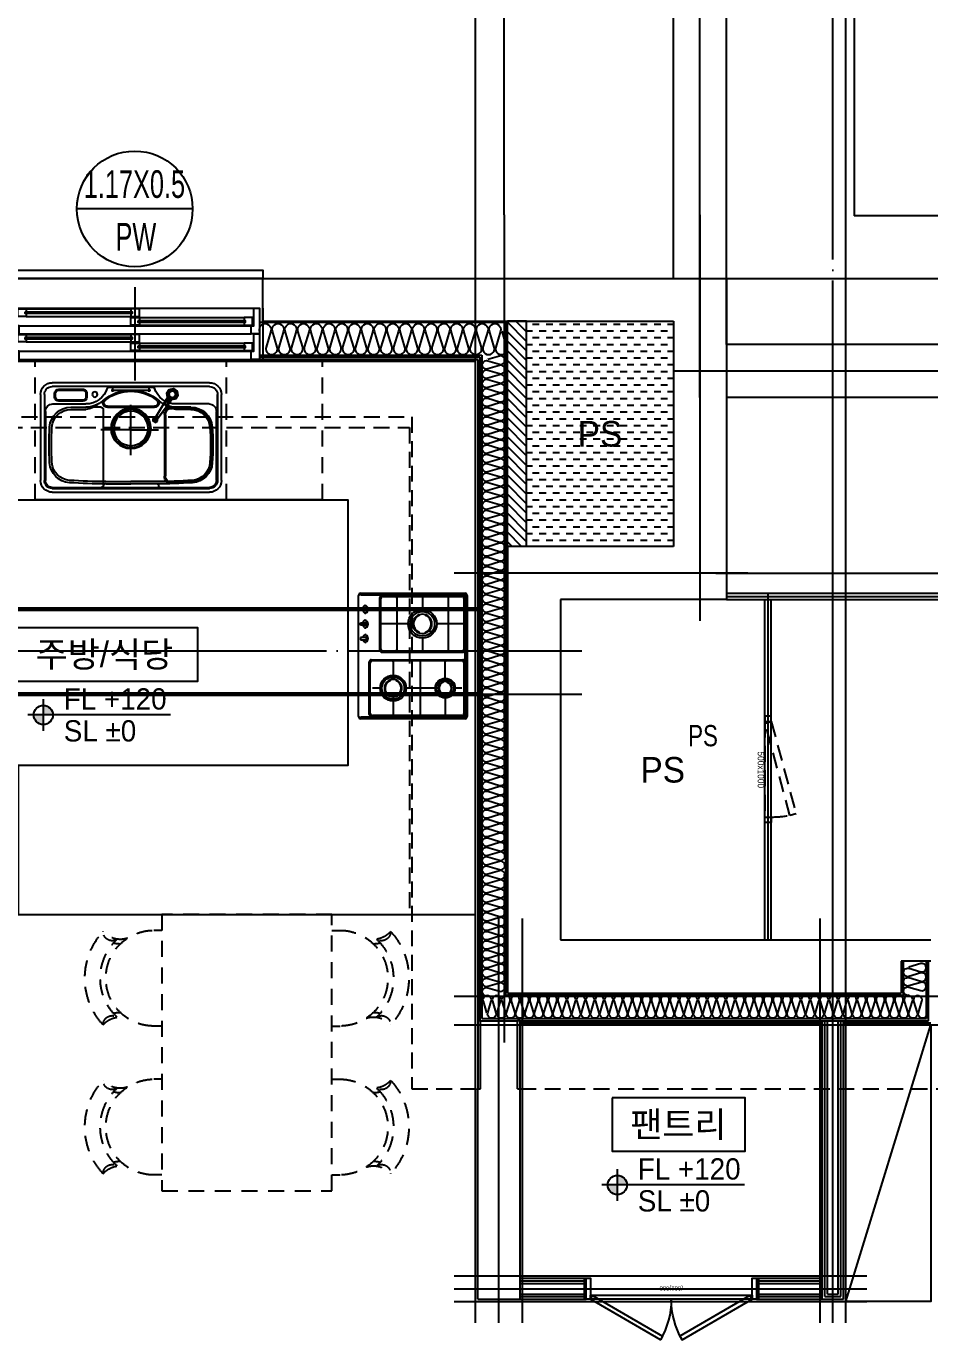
# Model space of a CAD drawing. Header units: millimetres. Extents: x -24416 to 92204, y -190080 to 23760.
# Drawn here: x 63692 to 67939, y 10847 to 17023 of the extents above; entities that cross this region are included whole.
import ezdxf
from ezdxf.enums import TextEntityAlignment as Align
from ezdxf.xclip import XClip

# ---------------------------------------------------------------- set-up
doc = ezdxf.new("R2010")
doc.units = ezdxf.units.MM
doc.header["$LTSCALE"] = 50
doc.header["$XCLIPFRAME"] = 0
for name, pattern in [('-HID', [2.5, 1.5, -1]), ('AUDIT_D_220706163347-0', [0]), ('CEN', [62, 60, -1, 0, -1]), ('HID', [2.3, 1.5, -0.8]), ('HIDDEN', [9.525, 6.35, -3.175]), ('U-76A(확장)$0$HD', [2.5, 1.5, -1]), ('xr-101_102동-2F$0$HID', [2.3, 1.5, -0.8])]:
    doc.linetypes.add(name, pattern=pattern)
doc.layers.get('defpoints').update_dxf_attribs({"color": 139})
for name, color, linetype in [('A-SOL252', 252, 'Continuous'), ('A-STEEL', 4, 'Continuous'), ('A-레벨', 7, 'AUDIT_D_220706163347-0'), ('A-창호부호', 4, 'Continuous'), ('A_HAT', 8, 'Continuous'), ('AA-XXXX-TEXT#LEV', 3, 'Continuous'), ('CEN_CON', 1, 'CEN'), ('CEN_WALL', 12, 'CEN'), ('CONC', 2, 'Continuous'), ('dan1', 7, 'HID'), ('DOOR', 4, 'Continuous'), ('ELE3_CON', 7, 'Continuous'), ('F-FUR-설치', 6, 'Continuous'), ('FUR', 4, 'Continuous'), ('FUR_가전', 8, 'HID'), ('INS', 8, 'Continuous'), ('ROM', 7, 'AUDIT_D_220706163347-0'), ('STAIR', 4, 'Continuous'), ('U-76A(확장)$0$FUR_가구', 8, 'U-76A(확장)$0$HD'), ('WAL', 3, 'Continuous'), ('WAL_DRY', 7, 'Continuous'), ('WIN', 4, 'Continuous'), ('X - 단위세대$0$ETC', 6, 'Continuous'), ('xr-101_102동-2F$0$AA-DWXM-DOOR(PS점검구)', 4, 'xr-101_102동-2F$0$HID'), ('논슬립', 251, 'Continuous'), ('실명', 3, 'AUDIT_D_220706163347-0'), ('실명박스', 7, 'AUDIT_D_220706163347-0'), ('확장', 8, 'HIDDEN')]:
    doc.layers.add(name, color=color, linetype=linetype)
for name, color, linetype, plot in [('AA-XXXX-MC', 153, 'AUDIT_D_220706163347-0', False), ('Def-PrintX', 147, 'Continuous', False), ('Defpoint', 135, 'Continuous', False), ('MC', 135, 'Continuous', False), ('X - 단위세대$0$0_임시', 134, 'Continuous', False), ('xr-101_102동-2F$0$DEFPOINT', 231, 'Continuous', False)]:
    doc.layers.add(name, color=color, linetype=linetype, plot=plot)
doc.styles.add('HAUD01', font='Dotum.ttf')
doc.styles.add('HAUD02', font='Dotum.ttf', dxfattribs={"width": 0.8})
doc.styles.add('xr-101_102동-2F$0$HAUD01', font='Dotum.ttf')

# ---------------------------------------------------------------- blocks, each defined once
blk = doc.blocks.new('DOOR-800(100)')
at = {"layer": 'DOOR'}
for points in [[(359.1, 272.7), (349.1, 290), (20, 100), (30, 82.7)], [(440.9, 272.7), (450.9, 290), (780, 100), (770, 82.7)], [(20, 100), (0, 100), (0, 0), (20, 0)], [(780, 80), (780, 100), (20, 100), (20, 80)], [(800, 100), (780, 100), (780, 0), (800, 0)]]:
    blk.add_lwpolyline(points, close=True, dxfattribs=at)
for centre, start, end in [((20, 100), 0, 30), ((780, 100), 150, 180)]:
    blk.add_arc(centre, 380, start, end, dxfattribs=at)
at = {"layer": 'X - 단위세대$0$0_임시'}
for p, q in [((-10, 0), (-10, 100)), ((810, 0), (810, 100))]:
    blk.add_line(p, q, dxfattribs=at)
at = {"layer": 'X - 단위세대$0$0_임시', "style": 'HAUD02'}
blk.add_text('800(100)', height=20, dxfattribs=at).set_placement((400.3, 46.2), align=Align.MIDDLE)
blk = doc.blocks.new('WIN_이중창_1200')
at = {"layer": 'Defpoint'}
for p, q in [((-15, 240), (-15, 0)), ((1185, 240), (1185, 0))]:
    blk.add_line(p, q, dxfattribs=at)
at = {"layer": 'WIN'}
blk.add_line((585, -100), (585, 340), dxfattribs=at)
at = {"layer": 'WIN', "color": 8}
for p, q in [((1142, 240), (28, 240)), ((565, 196), (73, 196)), ((1097, 237), (605, 237)), ((1097, 202), (605, 202)), ((1130, 158), (40, 158)), ((565, 161), (73, 161)), ((1130, 120), (40, 120)), ((565, 76), (73, 76)), ((1097, 117), (605, 117)), ((1097, 82), (605, 82)), ((1130, 38), (40, 38)), ((1130, 0), (40, 0)), ((565, 41), (73, 41))]:
    blk.add_line(p, q, dxfattribs=at)
at = {"layer": 'WIN'}
for points in [[(40, 158), (28, 158), (28, 240), (0, 240), (0, 120), (40, 120), (40, 158)], [(73, 175.5), (73, 161), (33, 161), (33, 196), (73, 196), (73, 181.5)], [(605, 216.5), (605, 202), (565, 202), (565, 237), (605, 237), (605, 222.5)], [(565, 175.5), (565, 161), (605, 161), (605, 196), (565, 196), (565, 181.5)], [(1104, 222.5), (1104, 216.5), (598, 216.5), (598, 222.5), (1104, 222.5)], [(1097, 216.5), (1097, 202), (1137, 202), (1137, 237), (1097, 237), (1097, 222.5)], [(1130, 158), (1142, 158), (1142, 240), (1170, 240), (1170, 120), (1130, 120), (1130, 158)], [(572, 181.5), (572, 175.5), (66, 175.5), (66, 181.5), (572, 181.5)], [(40, 38), (28, 38), (28, 120), (0, 120), (0, 0), (40, 0), (40, 38)], [(73, 55.5), (73, 41), (33, 41), (33, 76), (73, 76), (73, 61.5)], [(605, 96.5), (605, 82), (565, 82), (565, 117), (605, 117), (605, 102.5)], [(565, 55.5), (565, 41), (605, 41), (605, 76), (565, 76), (565, 61.5)], [(1104, 102.5), (1104, 96.5), (598, 96.5), (598, 102.5), (1104, 102.5)], [(1097, 96.5), (1097, 82), (1137, 82), (1137, 117), (1097, 117), (1097, 102.5)], [(1130, 38), (1142, 38), (1142, 120), (1170, 120), (1170, 0), (1130, 0), (1130, 38)], [(572, 61.5), (572, 55.5), (66, 55.5), (66, 61.5), (572, 61.5)]]:
    blk.add_lwpolyline(points, dxfattribs=at)
blk = doc.blocks.new('insul1')
blk.add_lwpolyline([(0, 0.25, 1.344031), (0.35, 0.25), (0.2, 0.75, -1.344031), (0.55, 0.75), (0.4, 0.25)], format="xyb")
blk = doc.blocks.new('U-76A(확장)$0$식탁-1300x800')
at = {"layer": 'U-76A(확장)$0$FUR_가구'}
for p, q in [((75, 800), (75, 837.8)), ((525, 800), (525, 837.8)), ((775, 800), (775, 837.8)), ((1225, 800), (1225, 837.8)), ((75, 0), (75, -37.8)), ((525, 0), (525, -37.8)), ((775, 0), (775, -37.8)), ((1225, 0), (1225, -37.8))]:
    blk.add_line(p, q, dxfattribs=at)
blk.add_lwpolyline([(0, 800), (1300, 800), (1300, 0), (0, 0)], close=True, dxfattribs=at)
for centre, radius, start, end in [((300, 837.8), 323.6, 47.30696, 132.69305), ((1000, 837.8), 323.6, 47.30695, 132.69304), ((300, 837.8), 225, 0, 180), ((81.5, 1033.2), 42.4, 325.90401, 91.17117), ((11.9, 995.4), 105.6, 341.08549, 49.44539), ((300, 837.8), 251.2, 43.09816, 136.90185), ((518.5, 1033.2), 42.4, 88.82884, 214.096), ((588.1, 995.4), 105.6, 130.55462, 198.91452), ((1000, 837.8), 225, 360, 180), ((781.5, 1033.2), 42.4, 325.904, 91.17116), ((711.9, 995.4), 105.6, 341.08548, 49.44538), ((1000, 837.8), 251.2, 43.09815, 136.90184), ((1218.5, 1033.2), 42.4, 88.82883, 214.09599), ((1288.1, 995.4), 105.6, 130.55461, 198.91451), ((11.9, 995.4), 127.4, 359.97038, 14.54806), ((588.1, 995.4), 127.4, 165.45195, 180.02963), ((711.9, 995.4), 127.4, 359.97037, 14.54805), ((1288.1, 995.4), 127.4, 165.45194, 180.02962), ((300, -37.8), 225, 180, 360), ((1000, -37.8), 225, 180, 0), ((11.9, -195.4), 105.6, 310.55461, 18.91451), ((588.1, -195.4), 105.6, 161.08548, 229.44538), ((711.9, -195.4), 105.6, 310.55462, 18.91452), ((1288.1, -195.4), 105.6, 161.08549, 229.44539), ((81.5, -233.2), 42.4, 268.82883, 34.09599), ((300, -37.8), 251.2, 223.09815, 316.90184), ((11.9, -195.4), 127.4, 345.45194, 0.02962), ((588.1, -195.4), 127.4, 179.97037, 194.54805), ((518.5, -233.2), 42.4, 145.904, 271.17116), ((781.5, -233.2), 42.4, 268.82884, 34.096), ((1000, -37.8), 251.2, 223.09816, 316.90185), ((711.9, -195.4), 127.4, 345.45195, 0.02963), ((1288.1, -195.4), 127.4, 179.97038, 194.54806), ((1218.5, -233.2), 42.4, 145.90401, 271.17117), ((300, -37.8), 323.6, 227.30695, 312.69304), ((1000, -37.8), 323.6, 227.30696, 312.69305)]:
    blk.add_arc(centre, radius, start, end, dxfattribs=at)
blk = doc.blocks.new('K-sink')
at = {"layer": 'FUR'}
for p, q in [((-370, -105), (370, -105)), ((-370, -123), (370, -123)), ((-425, -565), (-425, -160)), ((-407, -160), (-407, -565)), ((-407, -565), (-407, -160)), ((-208.1, -150.2), (-210.6, -162.4)), ((-208.1, -150.2), (-210.6, -162.4)), ((-210.6, -162.4), (-203.8, -172.8)), ((-210.6, -162.4), (-203.8, -172.8)), ((-197.8, -143.4), (-208.1, -150.2)), ((-197.8, -143.4), (-208.1, -150.2)), ((-203.8, -172.8), (-191.6, -175.3)), ((-203.8, -172.8), (-191.6, -175.3)), ((-185.6, -145.9), (-197.8, -143.4)), ((-185.6, -145.9), (-197.8, -143.4)), ((-191.6, -175.3), (-181.2, -168.4)), ((-191.6, -175.3), (-181.2, -168.4)), ((-178.7, -156.2), (-185.6, -145.9)), ((-178.7, -156.2), (-185.6, -145.9)), ((-181.2, -168.4), (-178.7, -156.2)), ((-181.2, -168.4), (-178.7, -156.2)), ((-108.2, -128), (108.2, -128)), ((206.6, -155.1), (206.6, -172.4)), ((339.1, -135.1), (226.6, -135.1)), ((359.1, -172.4), (359.1, -155.1)), ((407, -160), (407, -565)), ((425, -160), (425, -565)), ((-402, -565), (-402, -240)), ((-367, -205), (-211.7, -205)), ((-282.3, -220), (-192, -220)), ((-282.3, -220), (-211.7, -220)), ((130, -230), (130, -602)), ((140, -220), (211.7, -220)), ((367, -205), (211.7, -205)), ((282.3, -220), (211.7, -220)), ((226.6, -192.4), (339.1, -192.4)), ((402, -240), (402, -565)), ((-157, -255), (-157, -544.5)), ((135.3, -597), (-370, -597)), ((370, -602), (-370, -602)), ((-129.7, -584.6), (-130.3, -592.4)), ((-118, -580), (0, -580)), ((118, -580), (0, -580)), ((129.7, -584.6), (130.3, -592.4)), ((370, -597), (135.3, -597)), ((370, -620), (-370, -620))]:
    blk.add_line(p, q, dxfattribs=at)
at = {"layer": 'FUR', "ltscale": 0.6}
for p, q in [((-217.1, -144.2), (-221.2, -164.5)), ((-221.2, -164.5), (-209.8, -181.7)), ((-199.9, -132.8), (-217.1, -144.2)), ((-209.8, -181.7), (-189.5, -185.9)), ((-179.6, -136.9), (-199.9, -132.8)), ((-191.6, -175.3), (-169.5, -208.6)), ((-189.5, -185.9), (-172.2, -174.4)), ((-168.1, -154.1), (-179.6, -136.9)), ((-172.2, -174.4), (-168.1, -154.1))]:
    blk.add_line(p, q, dxfattribs=at)
at = {"layer": 'FUR', "color": 199}
for p, q in [((-76.6, -140), (-93.4, -140)), ((87.5, -140), (-87.5, -140)), ((-85, -148.4), (-85, -131.6)), ((93.4, -140), (76.6, -140)), ((85, -148.4), (85, -131.6)), ((-282.3, -231), (-211.7, -231)), ((0, -445), (0, -208.5)), ((0, -326.8), (-129.1, -326.8)), ((0, -326.8), (140.9, -326.8))]:
    blk.add_line(p, q, dxfattribs=at)
at = {"layer": 'FUR', "color": 199, "ltscale": 0.5}
for p, q in [((211.6, -155.1), (211.6, -172.4)), ((339.1, -140.1), (226.6, -140.1)), ((354.1, -172.4), (354.1, -155.1)), ((-282.3, -226), (-192, -226)), ((-122.6, -189.3), (-120.6, -186.7)), ((110.6, -215), (-110.6, -215)), ((122.6, -189.3), (120.3, -186.5)), ((282.3, -231), (211.7, -231)), ((226.6, -187.4), (339.1, -187.4)), ((-162, -256), (-162, -543.5)), ((-118, -569), (0, -569)), ((118, -569), (0, -569))]:
    blk.add_line(p, q, dxfattribs=at)
at = {"layer": 'FUR', "ltscale": 0.5}
blk.add_line((110.6, -220), (-110.6, -220), dxfattribs=at)
at = {"layer": 'FUR', "color": 199}
for centre, radius in [((-195.2, -158.9), 21.9), ((-85, -140), 2.5), ((85, -140), 2.5), ((0, -320), 90), ((0, -320), 81)]:
    blk.add_circle(centre, radius, dxfattribs=at)
at = {"layer": 'FUR'}
for centre, radius in [((169.6, -160), 12.2), ((0, -320), 94.5)]:
    blk.add_circle(centre, radius, dxfattribs=at)
for centre, radius, start, end in [((-370, -160), 55, 90, 180), ((-370, -160), 37, 90, 180), ((370, -160), 55, 0, 90), ((370, -160), 37, 0, 90), ((-211.7, -100), 105, 270, 343.31935), ((0, -340), 200, 90, 131.40962), ((-108.2, -131), 3, 90, 163.31935), ((0, -340), 200, 48.59038, 90), ((108.2, -131), 3, 16.68065, 90), ((211.7, -100), 105, 196.68065, 270), ((226.6, -155.1), 20, 90, 180), ((226.6, -172.4), 20, 180, 270), ((339.1, -155.1), 20, 360, 90), ((339.1, -172.4), 20, 270, 0), ((-367, -240), 35, 90, 180), ((-282.3, -320), 100, 90, 176.17745), ((-211.7, -100), 120, 270, 311.40962), ((-192, -255), 35, 0, 90), ((140, -230), 10, 90.02498, 180), ((211.7, -100), 120, 228.59038, 270), ((282.3, -320), 100, 3.82255, 90), ((367, -240), 35, 0, 90), ((914.2, -400), 1299.2, 176.17512, 183.59876), ((-915, -400), 1300, 356.40356, 3.82255), ((-282.6, -475.3), 100, 183.59644, 266.1102), ((282.6, -475.3), 100, 273.8898, 356.40356), ((-192, -544.5), 35, 268.62723, 0), ((-370, -565), 55, 180, 270), ((-370, -565), 37, 180, 270), ((-370, -565), 32, 180, 270), ((-140.2, 1619.9), 2200, 266.1102, 270.57759), ((-135.3, -592), 5, 270, 355), ((-124.7, -585.1), 5, 90.40284, 175), ((140.2, 1619.9), 2200, 269.42241, 273.8898), ((140.2, 1619.9), 2200, 269.42241, 269.59716), ((124.7, -585.1), 5, 5, 89.59716), ((138.7, -588.4), 8.66, 181.05594, 263.17769), ((135.3, -592), 5, 185, 270), ((370, -565), 32, 270, 0), ((370, -565), 37, 270, 0), ((370, -565), 55, 270, 0)]:
    blk.add_arc(centre, radius, start, end, dxfattribs=at)
at = {"layer": 'FUR', "color": 199, "ltscale": 0.5}
for centre, radius, start, end in [((0, -340), 195, 90, 128.18582), ((0, -340), 195, 51.92602, 90), ((226.6, -155.1), 15, 90, 180), ((226.6, -172.4), 15, 180, 270), ((339.1, -155.1), 15, 0, 90), ((339.1, -172.4), 15, 270, 0), ((-282.3, -320), 94, 90, 176.17745), ((-192, -256), 30, 0, 90), ((-112.1, -200.1), 15, 134.24852, 274.39442), ((112.1, -200.1), 15, 265.60558, 45.75148), ((222.9, -131.6), 100, 228.77437, 263.51916), ((282.3, -320), 89, 3.82255, 90), ((915, -400), 1294, 176.17745, 183.59644), ((-915, -400), 1289, 356.40356, 3.82255), ((-282.6, -475.3), 94, 183.59644, 266.1102), ((282.6, -475.3), 89, 273.8898, 356.40356), ((-192, -543.5), 30, 268.6266, 0), ((-140.2, 1619.9), 2194, 266.1102, 268.6266), ((140.2, 1619.9), 2189, 269.42241, 273.8898)]:
    blk.add_arc(centre, radius, start, end, dxfattribs=at)
at = {"layer": 'FUR', "color": 199}
for centre, radius, start, end in [((-282.3, -320), 89, 90, 176.17745), ((-222.9, -131.6), 100, 276.48084, 311.22563), ((914.2, -400), 1288.2, 176.17512, 183.59876), ((-282.6, -475.3), 89, 183.59644, 266.1102), ((-140.2, 1619.9), 2189, 266.1102, 270.57759)]:
    blk.add_arc(centre, radius, start, end, dxfattribs=at)
at = {"layer": 'FUR', "ltscale": 0.5}
for centre, start, end in [((-112.1, -200.1), 134.24852, 274.39442), ((112.1, -200.1), 265.60558, 45.75148)]:
    blk.add_arc(centre, 20, start, end, dxfattribs=at)
at = {"layer": 'FUR', "ltscale": 0.6}
for points in [[(-221.2, -164.5), (-210.6, -162.4), (-208.1, -150.2), (-217.1, -144.2)], [(-209.8, -181.7), (-203.8, -172.8), (-210.6, -162.4), (-221.2, -164.5)], [(-217.1, -144.2), (-199.9, -132.8), (-197.8, -143.4), (-208.1, -150.2)], [(-209.8, -181.7), (-189.5, -185.9), (-191.6, -175.3), (-203.8, -172.8)], [(-199.9, -132.8), (-197.8, -143.4), (-185.6, -145.9), (-179.6, -136.9)], [(-184, -194.2), (-189.5, -185.9), (-191.6, -175.3), (-184, -194.2)], [(-191.6, -175.3), (-169.5, -208.6), (-191.6, -175.3)], [(-179.6, -136.9), (-185.6, -145.9), (-178.7, -156.2), (-168.1, -154.1)], [(-172.2, -174.4), (-168.1, -154.1), (-178.7, -156.2), (-181.2, -168.4)], [(-172.2, -174.4), (-166.7, -182.8), (-166.7, -182.8), (-181.2, -168.4)], [(-159.1, -201.7), (-181.2, -168.4), (-181.2, -168.4), (-159.1, -201.7)], [(-124.5, -274.7), (-124.5, -274.7), (-184, -194.2)], [(-115.8, -269), (-115.3, -268.8), (-124.9, -275.1), (-124.5, -274.7)], [(-115.1, -273.3), (-115.8, -269), (-124.5, -274.7), (-120.8, -277.1)], [(-124.2, -286.5), (-120.4, -284), (-114.2, -287.1), (-113.9, -291.7)], [(-104.4, -285.4), (-113.9, -291.7), (-114.2, -287.1), (-108.5, -283.3)], [(-105.1, -273.9), (-108.9, -276.4), (-108.5, -283.3), (-104.4, -285.4)]]:
    blk.add_3dface(points, dxfattribs=at)
at = {"layer": 'FUR', "ltscale": 0.6, "invisible_edges": 8}
for points in [[(-191.6, -175.3), (-203.8, -172.8), (-210.6, -162.4), (-208.1, -150.2)], [(-197.8, -143.4), (-185.6, -145.9), (-178.7, -156.2), (-181.2, -168.4)], [(-124.9, -275.1), (-124.5, -274.7), (-124.5, -274.7), (-120.8, -277.1)], [(-120.8, -277.1), (-120.4, -284), (-124.2, -286.5), (-124.9, -275.1)], [(-120.4, -284), (-120.8, -277.1), (-115.1, -273.3), (-108.9, -276.4)], [(-108.9, -276.4), (-108.5, -283.3), (-114.2, -287.1), (-120.4, -284)], [(-108.9, -276.4), (-105.1, -273.9), (-115.3, -268.8), (-115.8, -269)], [(-115.8, -269), (-115.8, -269), (-115.1, -273.3), (-108.9, -276.4)]]:
    blk.add_3dface(points, dxfattribs=at)
at = {"layer": 'FUR', "invisible_edges": 10}
blk.add_3dface([(-208.1, -150.2), (-197.8, -143.4), (-181.2, -168.4), (-191.6, -175.3)], dxfattribs=at)
at = {"layer": 'FUR'}
for points in [[(-189.5, -185.9), (-191.6, -175.3), (-181.2, -168.4), (-172.2, -174.4)], [(-166.7, -182.8), (-181.2, -168.4), (-191.6, -175.3), (-184, -194.2)], [(-181.2, -168.4), (-191.6, -175.3), (-169.5, -208.6), (-159.1, -201.7)], [(-169.5, -208.6), (-159.1, -201.7), (-181.2, -168.4), (-191.6, -175.3)], [(-172.2, -174.4), (-166.7, -182.8), (-184, -194.2), (-189.5, -185.9)], [(-184, -194.2), (-166.7, -182.8), (-115.8, -269), (-124.5, -274.7)], [(-115.8, -269), (-166.7, -182.8), (-184, -194.2), (-124.5, -274.7)], [(-115.8, -269), (-115.8, -269), (-166.7, -182.8)]]:
    blk.add_3dface(points, dxfattribs=at)
blk = doc.blocks.new('싱크')
at = {"layer": 'defpoints'}
for p, q in [((-18.3, 0), (-18.3, 1350)), ((631.7, 0), (631.7, 1350))]:
    blk.add_line(p, q, dxfattribs=at)
at = {"layer": 'defpoints', "linetype": '-HID'}
for p, q in [((631.7, 1350), (-18.3, 1350)), ((631.7, 450), (-18.3, 450)), ((631.7, 0), (-18.3, 0))]:
    blk.add_line(p, q, dxfattribs=at)
at = {"layer": 'FUR_가전', "rotation": 90}
blk.add_blockref('K-sink', (-23.3, 900), dxfattribs=at)
blk = doc.blocks.new('쿡탑')
at = {"layer": 'FUR'}
for p, q in [((460711, 189095.4), (460711, 189585.4)), ((460712, 189582.4), (460712, 189318.9)), ((460719, 189103.9), (460719, 189577.4)), ((460721, 189595.4), (461291, 189595.4)), ((460721, 189195.4), (460721, 189575.4)), ((460722, 189592.4), (461290, 189592.4)), ((460726, 189267.1), (460726, 189570.4)), ((460729, 189587.4), (461283, 189587.4)), ((460731, 189585.4), (461281, 189585.4)), ((460736, 189580.4), (460973.5, 189580.4)), ((460854.8, 189580.4), (460854.8, 189452.6)), ((460983.5, 189570.4), (460983.5, 189508.6)), ((460988.5, 189195.4), (460988.5, 189575.4)), ((461023.5, 189145.4), (461023.5, 189575.4)), ((461028.5, 189570.4), (461028.5, 189495.4)), ((461038.5, 189580.4), (461276, 189580.4)), ((461157.3, 189570.4), (461157.3, 189532.9)), ((461286, 189570.4), (461286, 189150.4)), ((461291, 189575.4), (461291, 189145.4)), ((461293, 189577.4), (461293, 189103.9)), ((461300, 189582.4), (461300, 189338.9)), ((461301, 189585.4), (461301, 189095.4)), ((460728, 189508.6), (460726, 189508.6)), ((460728, 189503.6), (460726, 189503.6)), ((460730.3, 189506.1), (460979.2, 189506.1)), ((460981.6, 189508.6), (460983.5, 189508.6)), ((460981.6, 189503.6), (460983.5, 189503.6)), ((460983.5, 189503.6), (460983.5, 189267.1)), ((461030.5, 189495.4), (461028.5, 189495.4)), ((461028.5, 189490.4), (461028.5, 189250.4)), ((461030.5, 189490.4), (461028.5, 189490.4)), ((461117.2, 189492.9), (461032.9, 189492.9)), ((461197.3, 189492.9), (461281.7, 189492.9)), ((461284.1, 189495.4), (461286, 189495.4)), ((461284.1, 189490.4), (461286, 189490.4)), ((461157.3, 189452.8), (461157.3, 189300.1)), ((460726, 189385.4), (460787.6, 189385.4)), ((460922, 189385.4), (460983.5, 189385.4)), ((461286, 189376.5), (461028.5, 189376.5)), ((460714, 189156.9), (460712, 189318.9)), ((460854.8, 189318.1), (460854.8, 189190.4)), ((461298, 189156.9), (461300, 189338.9)), ((460728, 189267.1), (460726, 189267.1)), ((460726, 189200.4), (460726, 189262.1)), ((460728, 189262.1), (460726, 189262.1)), ((460730.3, 189264.6), (460979.2, 189264.6)), ((460981.6, 189267.1), (460983.5, 189267.1)), ((460981.6, 189262.1), (460983.5, 189262.1)), ((460983.5, 189262.1), (460983.5, 189200.4)), ((461030.5, 189250.4), (461028.5, 189250.4)), ((461028.5, 189245.4), (461028.5, 189150.4)), ((461030.5, 189245.4), (461028.5, 189245.4)), ((461032.8, 189247.9), (461105, 189247.9)), ((461209.6, 189247.9), (461281.7, 189247.9)), ((461284.1, 189250.4), (461286, 189250.4)), ((461284.1, 189245.4), (461286, 189245.4)), ((460978.5, 189185.4), (460731, 189185.4)), ((460973.5, 189190.4), (460736, 189190.4)), ((461157.3, 189195.6), (461157.3, 189150.4)), ((460714, 189156.9), (460714, 189095.4)), ((460780.9, 189123.2), (460792.2, 189123.2)), ((460780.9, 189094.2), (460780.9, 189123.2)), ((460780.9, 189123.2), (460792.2, 189123.2)), ((460780.9, 189094.2), (460780.9, 189123.2)), ((460792.2, 189123.2), (460792.2, 189094.2)), ((460792.2, 189123.2), (460792.2, 189094.2)), ((460849.9, 189123.1), (460861.2, 189123.1)), ((460849.9, 189094.2), (460849.9, 189123.1)), ((460849.9, 189123.1), (460861.2, 189123.1)), ((460849.9, 189094.2), (460849.9, 189123.1)), ((460849.9, 189123.1), (460861.2, 189123.1)), ((460849.9, 189094.2), (460849.9, 189123.1)), ((460849.9, 189123.1), (460861.2, 189123.1)), ((460849.9, 189094.2), (460849.9, 189123.1)), ((460849.9, 189123.1), (460861.2, 189123.1)), ((460849.9, 189094.2), (460849.9, 189123.1)), ((460849.9, 189123.1), (460861.2, 189123.1)), ((460849.9, 189094.2), (460849.9, 189123.1)), ((460849.9, 189123.1), (460861.2, 189123.1)), ((460849.9, 189094.2), (460849.9, 189123.1)), ((460849.9, 189123.1), (460861.2, 189123.1)), ((460849.9, 189094.2), (460849.9, 189123.1)), ((460861.2, 189123.1), (460861.2, 189094.2)), ((460861.2, 189123.1), (460861.2, 189094.2)), ((460861.2, 189123.1), (460861.2, 189094.2)), ((460861.2, 189123.1), (460861.2, 189094.2)), ((460861.2, 189123.1), (460861.2, 189094.2)), ((460861.2, 189123.1), (460861.2, 189094.2)), ((460861.2, 189123.1), (460861.2, 189094.2)), ((460861.2, 189123.1), (460861.2, 189094.2)), ((460929.7, 189123.1), (460918.4, 189123.1)), ((460918.4, 189123.1), (460918.4, 189094.2)), ((460929.7, 189123.1), (460918.4, 189123.1)), ((460918.4, 189123.1), (460918.4, 189094.2)), ((460929.7, 189123.1), (460918.4, 189123.1)), ((460918.4, 189123.1), (460918.4, 189094.2)), ((460929.7, 189123.1), (460918.4, 189123.1)), ((460918.4, 189123.1), (460918.4, 189094.2)), ((460929.7, 189123.1), (460918.4, 189123.1)), ((460918.4, 189123.1), (460918.4, 189094.2)), ((460929.7, 189123.1), (460918.4, 189123.1)), ((460918.4, 189123.1), (460918.4, 189094.2)), ((460929.7, 189123.1), (460918.4, 189123.1)), ((460918.4, 189123.1), (460918.4, 189094.2)), ((460929.7, 189123.1), (460918.4, 189123.1)), ((460918.4, 189123.1), (460918.4, 189094.2)), ((460929.7, 189094.2), (460929.7, 189123.1)), ((460929.7, 189094.2), (460929.7, 189123.1)), ((460929.7, 189094.2), (460929.7, 189123.1)), ((460929.7, 189094.2), (460929.7, 189123.1)), ((460929.7, 189094.2), (460929.7, 189123.1)), ((460929.7, 189094.2), (460929.7, 189123.1)), ((460929.7, 189094.2), (460929.7, 189123.1)), ((460929.7, 189094.2), (460929.7, 189123.1)), ((461281, 189135.4), (461033.5, 189135.4)), ((461276, 189140.4), (461038.5, 189140.4)), ((461298, 189156.9), (461298, 189095.4)), ((461291, 189085.4), (460721, 189085.4)), ((460770.5, 189113.9), (460780.7, 189104.7)), ((460770.5, 189113.9), (460780.7, 189104.7)), ((460792.2, 189094.2), (460780.9, 189094.2)), ((460792.2, 189094.2), (460780.9, 189094.2)), ((460803.4, 189113.7), (460792.2, 189104.5)), ((460803.4, 189113.7), (460792.2, 189104.5)), ((460839.4, 189113.9), (460849.6, 189104.7)), ((460839.4, 189113.9), (460849.6, 189104.7)), ((460839.4, 189113.9), (460849.6, 189104.7)), ((460839.4, 189113.9), (460849.6, 189104.7)), ((460839.4, 189113.9), (460849.6, 189104.7)), ((460839.4, 189113.9), (460849.6, 189104.7)), ((460839.4, 189113.9), (460849.6, 189104.7)), ((460839.4, 189113.9), (460849.6, 189104.7)), ((460861.2, 189094.2), (460849.9, 189094.2)), ((460861.2, 189094.2), (460849.9, 189094.2)), ((460861.2, 189094.2), (460849.9, 189094.2)), ((460861.2, 189094.2), (460849.9, 189094.2)), ((460861.2, 189094.2), (460849.9, 189094.2)), ((460861.2, 189094.2), (460849.9, 189094.2)), ((460861.2, 189094.2), (460849.9, 189094.2)), ((460861.2, 189094.2), (460849.9, 189094.2)), ((460872.3, 189113.7), (460861.1, 189104.5)), ((460872.3, 189113.7), (460861.1, 189104.5)), ((460872.3, 189113.7), (460861.1, 189104.5)), ((460872.3, 189113.7), (460861.1, 189104.5)), ((460872.3, 189113.7), (460861.1, 189104.5)), ((460872.3, 189113.7), (460861.1, 189104.5)), ((460872.3, 189113.7), (460861.1, 189104.5)), ((460872.3, 189113.7), (460861.1, 189104.5)), ((460907.3, 189113.7), (460918.4, 189104.5)), ((460907.3, 189113.7), (460918.4, 189104.5)), ((460907.3, 189113.7), (460918.4, 189104.5)), ((460907.3, 189113.7), (460918.4, 189104.5)), ((460907.3, 189113.7), (460918.4, 189104.5)), ((460907.3, 189113.7), (460918.4, 189104.5)), ((460907.3, 189113.7), (460918.4, 189104.5)), ((460907.3, 189113.7), (460918.4, 189104.5)), ((460918.4, 189094.2), (460929.7, 189094.2)), ((460918.4, 189094.2), (460929.7, 189094.2)), ((460918.4, 189094.2), (460929.7, 189094.2)), ((460918.4, 189094.2), (460929.7, 189094.2)), ((460918.4, 189094.2), (460929.7, 189094.2)), ((460918.4, 189094.2), (460929.7, 189094.2)), ((460918.4, 189094.2), (460929.7, 189094.2)), ((460918.4, 189094.2), (460929.7, 189094.2)), ((460940.2, 189113.9), (460930, 189104.7)), ((460940.2, 189113.9), (460930, 189104.7)), ((460940.2, 189113.9), (460930, 189104.7)), ((460940.2, 189113.9), (460930, 189104.7)), ((460940.2, 189113.9), (460930, 189104.7)), ((460940.2, 189113.9), (460930, 189104.7)), ((460940.2, 189113.9), (460930, 189104.7)), ((460940.2, 189113.9), (460930, 189104.7))]:
    blk.add_line(p, q, dxfattribs=at)
for centre, radius in [((461157.3, 189492.9), 46.7), ((461157.3, 189492.9), 40), ((460854.8, 189385.4), 67.2), ((460854.8, 189385.4), 57.7), ((461157.3, 189247.9), 60.9), ((461157.3, 189247.9), 52.3)]:
    blk.add_circle(centre, radius, dxfattribs=at)
for centre, radius, start, end in [((460721, 189585.4), 10, 90, 180), ((460722, 189582.4), 10, 90, 180), ((460729, 189577.4), 10, 90, 180), ((460731, 189575.4), 10, 90, 180), ((460736, 189570.4), 10, 90, 180), ((460973.5, 189570.4), 10, 0, 90), ((460978.5, 189575.4), 10, 0, 90), ((461033.5, 189575.4), 10, 90, 180), ((461038.5, 189570.4), 10, 90, 180), ((461276, 189570.4), 10, 0, 90), ((461281, 189575.4), 10, 0, 90), ((461283, 189577.4), 10, 0, 90), ((461290, 189582.4), 10, 0, 90), ((461291, 189585.4), 10, 0, 90), ((460727.8, 189506.1), 2.51, 274.24151, 85.75849), ((460981.7, 189506.1), 2.51, 94.24151, 265.75849), ((461030.3, 189492.9), 2.51, 274.24151, 85.75849), ((461157.3, 189492.9), 31.4, 46.33785, 40.71939), ((461157.9, 189550.4), 55.6, 237.23015, 237.66153), ((461129, 189504.7), 1.53, 237.66153, 337.21808), ((461157.3, 189492.9), 29.2, 21.5687, 157.21808), ((461185.8, 189504.1), 1.53, 201.5687, 301.12525), ((461157.9, 189550.4), 55.6, 301.12525, 301.55664), ((461284.2, 189492.9), 2.51, 94.24151, 265.75849), ((460854.8, 189385.4), 45.2, 46.33785, 40.71939), ((460854.8, 189385.4), 42, 21.5687, 157.21808), ((461156.1, 189435.2), 55.6, 120.49991, 120.93946), ((461128.7, 189481.7), 1.53, 21.25781, 120.49991), ((461157.3, 189492.9), 29.2, 201.25781, 336.40541), ((461185.4, 189480.6), 1.53, 57.1633, 156.40541), ((461156.1, 189435.2), 55.6, 56.72375, 57.1633), ((460853.1, 189302.3), 80, 120.49991, 120.93946), ((460855.7, 189468.2), 80, 237.23015, 237.66153), ((460813.6, 189369.3), 2.21, 21.25781, 120.49991), ((460814, 189402.5), 2.21, 237.66153, 337.21808), ((460854.8, 189385.4), 42, 201.25781, 336.40541), ((460895.3, 189367.7), 2.21, 57.1633, 156.40541), ((460895.9, 189401.6), 2.21, 201.5687, 301.12525), ((460853.1, 189302.3), 80, 56.72375, 57.1633), ((460855.7, 189468.2), 80, 301.12525, 301.55664), ((460727.8, 189264.6), 2.51, 274.24151, 85.75849), ((460981.7, 189264.6), 2.51, 94.24151, 265.75849), ((461030.3, 189247.9), 2.51, 274.24151, 85.75849), ((461157.3, 189247.9), 41, 46.33785, 40.71939), ((461158.1, 189323), 72.6, 237.23015, 237.66153), ((461120.3, 189263.4), 2, 237.66153, 337.21808), ((461157.3, 189247.9), 38.1, 21.5687, 157.21808), ((461194.5, 189262.6), 2, 201.5687, 301.12525), ((461158.1, 189323), 72.6, 301.12525, 301.55664), ((461284.2, 189247.9), 2.51, 94.24151, 265.75849), ((460731, 189195.4), 10, 180, 270), ((460736, 189200.4), 10, 180, 270), ((460973.5, 189200.4), 10, 270, 0), ((460978.5, 189195.4), 10, 270, 0), ((461155.7, 189172.5), 72.6, 120.49991, 120.93946), ((461119.9, 189233.3), 2, 21.25781, 120.49991), ((461157.3, 189247.9), 38.1, 201.25781, 336.40541), ((461194, 189231.8), 2, 57.1633, 156.40541), ((461155.7, 189172.5), 72.6, 56.72375, 57.1633), ((460773.8, 189117.6), 5, 148.53566, 228.04706), ((460773.8, 189117.6), 5, 148.53566, 228.04706), ((460776.4, 189115.1), 8.47, 57.30133, 148.17684), ((460776.4, 189115.1), 8.47, 57.30133, 148.17684), ((460787, 189109.6), 20.4, 31.25646, 148.53566), ((460787, 189109.6), 20.4, 31.25646, 148.53566), ((460796.9, 189113.5), 9.86, 34.72293, 117.60774), ((460796.9, 189113.5), 9.86, 34.72293, 117.60774), ((460800.2, 189117.6), 5, 309.45948, 31.25646), ((460800.2, 189117.6), 5, 309.45948, 31.25646), ((460842.8, 189117.6), 5, 148.53566, 228.04706), ((460842.8, 189117.6), 5, 148.53566, 228.04706), ((460842.8, 189117.6), 5, 148.53566, 228.04706), ((460842.8, 189117.6), 5, 148.53566, 228.04706), ((460842.8, 189117.6), 5, 148.53566, 228.04706), ((460842.8, 189117.6), 5, 148.53566, 228.04706), ((460842.8, 189117.6), 5, 148.53566, 228.04706), ((460842.8, 189117.6), 5, 148.53566, 228.04706), ((460845.3, 189115), 8.47, 57.30133, 148.17684), ((460845.3, 189115), 8.47, 57.30133, 148.17684), ((460845.3, 189115), 8.47, 57.30133, 148.17684), ((460845.3, 189115), 8.47, 57.30133, 148.17684), ((460845.3, 189115), 8.47, 57.30133, 148.17684), ((460845.3, 189115), 8.47, 57.30133, 148.17684), ((460845.3, 189115), 8.47, 57.30133, 148.17684), ((460845.3, 189115), 8.47, 57.30133, 148.17684), ((460855.9, 189109.5), 20.4, 31.25646, 148.53566), ((460855.9, 189109.5), 20.4, 31.25646, 148.53566), ((460855.9, 189109.5), 20.4, 31.25646, 148.53566), ((460855.9, 189109.5), 20.4, 31.25646, 148.53566), ((460855.9, 189109.5), 20.4, 31.25646, 148.53566), ((460855.9, 189109.5), 20.4, 31.25646, 148.53566), ((460855.9, 189109.5), 20.4, 31.25646, 148.53566), ((460855.9, 189109.5), 20.4, 31.25646, 148.53566), ((460865.8, 189113.4), 9.86, 34.72293, 117.60774), ((460865.8, 189113.4), 9.86, 34.72293, 117.60774), ((460865.8, 189113.4), 9.86, 34.72293, 117.60774), ((460865.8, 189113.4), 9.86, 34.72293, 117.60774), ((460865.8, 189113.4), 9.86, 34.72293, 117.60774), ((460865.8, 189113.4), 9.86, 34.72293, 117.60774), ((460865.8, 189113.4), 9.86, 34.72293, 117.60774), ((460865.8, 189113.4), 9.86, 34.72293, 117.60774), ((460869.1, 189117.5), 5, 309.45948, 31.25646), ((460869.1, 189117.5), 5, 309.45948, 31.25646), ((460869.1, 189117.5), 5, 309.45948, 31.25646), ((460869.1, 189117.5), 5, 309.45948, 31.25646), ((460869.1, 189117.5), 5, 309.45948, 31.25646), ((460869.1, 189117.5), 5, 309.45948, 31.25646), ((460869.1, 189117.5), 5, 309.45948, 31.25646), ((460869.1, 189117.5), 5, 309.45948, 31.25646), ((460910.5, 189117.5), 5, 148.74354, 230.54052), ((460910.5, 189117.5), 5, 148.74354, 230.54052), ((460910.5, 189117.5), 5, 148.74354, 230.54052), ((460910.5, 189117.5), 5, 148.74354, 230.54052), ((460910.5, 189117.5), 5, 148.74354, 230.54052), ((460910.5, 189117.5), 5, 148.74354, 230.54052), ((460910.5, 189117.5), 5, 148.74354, 230.54052), ((460910.5, 189117.5), 5, 148.74354, 230.54052), ((460913.8, 189113.4), 9.86, 62.39226, 145.27707), ((460913.8, 189113.4), 9.86, 62.39226, 145.27707), ((460913.8, 189113.4), 9.86, 62.39226, 145.27707), ((460913.8, 189113.4), 9.86, 62.39226, 145.27707), ((460913.8, 189113.4), 9.86, 62.39226, 145.27707), ((460913.8, 189113.4), 9.86, 62.39226, 145.27707), ((460913.8, 189113.4), 9.86, 62.39226, 145.27707), ((460913.8, 189113.4), 9.86, 62.39226, 145.27707), ((460923.6, 189109.5), 20.4, 31.46434, 148.74354), ((460923.6, 189109.5), 20.4, 31.46434, 148.74354), ((460923.6, 189109.5), 20.4, 31.46434, 148.74354), ((460923.6, 189109.5), 20.4, 31.46434, 148.74354), ((460923.6, 189109.5), 20.4, 31.46434, 148.74354), ((460923.6, 189109.5), 20.4, 31.46434, 148.74354), ((460923.6, 189109.5), 20.4, 31.46434, 148.74354), ((460923.6, 189109.5), 20.4, 31.46434, 148.74354), ((460934.2, 189115), 8.47, 31.82316, 122.69867), ((460934.2, 189115), 8.47, 31.82316, 122.69867), ((460934.2, 189115), 8.47, 31.82316, 122.69867), ((460934.2, 189115), 8.47, 31.82316, 122.69867), ((460934.2, 189115), 8.47, 31.82316, 122.69867), ((460934.2, 189115), 8.47, 31.82316, 122.69867), ((460934.2, 189115), 8.47, 31.82316, 122.69867), ((460934.2, 189115), 8.47, 31.82316, 122.69867), ((460936.8, 189117.6), 5, 311.95294, 31.46434), ((460936.8, 189117.6), 5, 311.95294, 31.46434), ((460936.8, 189117.6), 5, 311.95294, 31.46434), ((460936.8, 189117.6), 5, 311.95294, 31.46434), ((460936.8, 189117.6), 5, 311.95294, 31.46434), ((460936.8, 189117.6), 5, 311.95294, 31.46434), ((460936.8, 189117.6), 5, 311.95294, 31.46434), ((460936.8, 189117.6), 5, 311.95294, 31.46434), ((461033.5, 189145.4), 10, 180, 270), ((461038.5, 189150.4), 10, 180, 270), ((461276, 189150.4), 10, 270, 0), ((461281, 189145.4), 10, 270, 0), ((460721, 189095.4), 10, 180, 270), ((460708.5, 189096.9), 5.72, 302.47301, 344.45227), ((460658.6, 189105.8), 60.4, 341.57206, 1.81603), ((461291, 189095.4), 10, 270, 0), ((461353.4, 189105.8), 60.4, 178.18397, 198.42794), ((461303.5, 189096.9), 5.72, 195.54773, 237.52699)]:
    blk.add_arc(centre, radius, start, end, dxfattribs=at)
at = {"layer": 'FUR', "extrusion": (0, 0, -1)}
for centre, major_axis in [((461180.8, 189516), (0, -2.7)), ((460888.6, 189418.7), (0, -3.88)), ((461187.9, 189278.1), (0, -3.52))]:
    blk.add_ellipse(centre, major_axis=major_axis, ratio=0.678938, start_param=1.412183, end_param=6.112097, dxfattribs=at)
blk = doc.blocks.new('U-76A(확장)')
at = {"layer": 'A-SOL252'}
h = blk.add_hatch(dxfattribs=at)
h.set_pattern_fill('DASH', color=256, scale=10, style=0)
h.paths.add_polyline_path([(5835, 9835), (5145, 9835), (5145, 8775), (5835, 8775)])
at = {"layer": 'A_HAT'}
h = blk.add_hatch(dxfattribs=at)
h.set_pattern_fill('ANSI31', color=256, scale=10, style=0)
h.paths.add_polyline_path([(5925, 9835), (5835, 9835), (5835, 8775), (5925, 8775)])
at = {"layer": 'CEN_CON'}
for p, q in [((5020, 10335), (5020, 8425)), ((5940, 10335), (5940, 6442.1)), ((14635, 10035), (4795, 10035)), ((4795, 8650), (6175, 8650)), ((5965, 5125), (5965, 7025)), ((6175, 6660), (2150, 6660))]:
    blk.add_line(p, q, dxfattribs=at)
at = {"layer": 'CEN_WALL'}
for p, q in [((9775, 8285), (5575, 8285)), ((4395, 5125), (4395, 7025)), ((6175, 5285), (4235, 5285))]:
    blk.add_line(p, q, dxfattribs=at)
at = {"layer": 'CONC'}
for p, q in [((4895, 10035), (4895, 8525)), ((7075, 10035), (4895, 10035)), ((7075, 9835), (7075, 10035)), ((7075, 9835), (5145, 9835)), ((5145, 9835), (5145, 8775)), ((5145, 8775), (5925, 8775)), ((5925, 8775), (5925, 6675)), ((4895, 8525), (5675, 8525)), ((5675, 8525), (5675, 6925)), ((5675, 6925), (3935, 6925)), ((3935, 6825), (4075, 6825)), ((4075, 6825), (4075, 6675)), ((5925, 6675), (4075, 6675)), ((5878, 6225), (5878, 6545)), ((6052, 6545), (5878, 6545)), ((6052, 6225), (6052, 6545)), ((5865, 5235), (5865, 6225)), ((5878, 6225), (5865, 6225)), ((6065, 6225), (6052, 6225)), ((6065, 5235), (6065, 6225)), ((6065, 5235), (5865, 5235))]:
    blk.add_line(p, q, dxfattribs=at)
at = {"layer": 'dan1'}
for points in [[(10085, 7380), (9015, 7380), (9015, 9385), (6375, 9385), (6375, 6225), (6065, 6225)], [(5865, 6225), (125, 6225)]]:
    blk.add_lwpolyline(points, dxfattribs=at)
at = {"layer": 'ELE3_CON'}
blk.add_line((7075, 10035), (8275, 10035), dxfattribs=at)
at = {"layer": 'FUR'}
for points in [[(9315, 9645), (9315, 8995), (6675, 8995), (6675, 7745), (8225, 7745), (8225, 7045), (6075, 7045), (6075, 9645), (9315, 9645)], [(4335, 5225), (4335, 6525), (3935, 6525), (3935, 5225), (4335, 5225), (3935, 6525)]]:
    blk.add_lwpolyline(points, dxfattribs=at)
at = {"layer": 'FUR', "linetype": 'HID'}
blk.add_lwpolyline([(9315, 9335), (6385, 9335), (6385, 7045)], dxfattribs=at)
at = {"layer": 'INS'}
for p, q in [((5935, 9830), (5935, 6665)), ((7090, 9830), (5935, 9830)), ((6045, 9675), (6045, 6555)), ((7090, 9675), (6045, 9675)), ((3955, 6555), (3955, 6825)), ((4065, 6825), (4065, 6665)), ((5935, 6665), (4065, 6665)), ((6045, 6555), (3955, 6555)), ((5865, 6225), (5865, 6545)), ((5865, 6545), (5878, 6545)), ((6052, 6545), (6065, 6545)), ((6065, 6545), (6065, 6225))]:
    blk.add_line(p, q, dxfattribs=at)
at = {"layer": 'MC'}
for p, q in [((6075, 5125), (6075, 10335)), ((9775, 8080), (5575, 8080)), ((4335, 5125), (4335, 7025)), ((4455, 5125), (4455, 7025)), ((5855, 5125), (5855, 7025)), ((6175, 6525), (2150, 6525)), ((6175, 5345), (4235, 5345)), ((6175, 5225), (4235, 5225))]:
    blk.add_line(p, q, dxfattribs=at)
at = {"layer": 'WAL'}
for p, q in [((5835, 8775), (5835, 9835)), ((5925, 8775), (5925, 9835))]:
    blk.add_line(p, q, dxfattribs=at)
at = {"layer": 'WAL', "ltscale": 100}
for p, q in [((5835, 9835), (5925, 9835)), ((5835, 8775), (5925, 8775))]:
    blk.add_line(p, q, dxfattribs=at)
at = {"layer": 'WAL_DRY'}
for p, q in [((7090, 9665), (6055, 9665)), ((6055, 9665), (6055, 6545)), ((6065, 9655), (6065, 6545)), ((7090, 9655), (6065, 9655)), ((3945, 6545), (3945, 6825)), ((4345, 6535), (3935, 6535)), ((5865, 6545), (3945, 6545)), ((4345, 5235), (4345, 6545)), ((4357.5, 5247.5), (4357.5, 6545)), ((4370, 5260), (4370, 6545)), ((4420, 5260), (4420, 6545)), ((4432.5, 5247.5), (4432.5, 6545)), ((4445, 5235), (4445, 6545)), ((5865, 6535), (4445, 6535)), ((4755, 5335), (4445, 5335)), ((4755, 5322.5), (4445, 5322.5)), ((5865, 5335), (5555, 5335)), ((5865, 5322.5), (5555, 5322.5)), ((4420, 5260), (4370, 5260)), ((4755, 5310), (4445, 5310)), ((4755, 5260), (4445, 5260)), ((5865, 5310), (5555, 5310)), ((5865, 5260), (5555, 5260)), ((4445, 5235), (4345, 5235)), ((4432.5, 5247.5), (4357.5, 5247.5)), ((4755, 5247.5), (4445, 5247.5)), ((4755, 5235), (4445, 5235)), ((5865, 5247.5), (5555, 5247.5)), ((5865, 5235), (5555, 5235))]:
    blk.add_line(p, q, dxfattribs=at)
at = {"layer": 'X - 단위세대$0$ETC'}
blk.add_lwpolyline([(8275, 10035), (8275, 10075), (7075, 10075), (7075, 10035), (8275, 10035)], dxfattribs=at)
at = {"layer": '확장', "ltscale": 0.5, "const_width": 20, "flags": 128}
for points in [[(9675, 8030), (9675, 8480), (6065, 8480)], [(9325, 7640), (9275, 7640), (9275, 8080), (6065, 8080)]]:
    blk.add_lwpolyline(points, dxfattribs=at)
at = {"layer": 'DOOR', "rotation": 179.9999999999999}
blk.add_blockref('DOOR-800(100)', (5555, 5335), dxfattribs=at)
at = {"layer": 'F-FUR-설치', "xscale": -1, "rotation": 90}
blk.add_blockref('쿡탑', (195710.4, 469266), dxfattribs=at)
at = {"layer": 'FUR', "rotation": 270}
blk.add_blockref('싱크', (6795, 9626.7), dxfattribs=at)
at = {"layer": 'INS', "row_count": 1}
for p, xscale, yscale, zscale, rotation, column_count, row_spacing, column_spacing in [((7090, 9825), 150, 150, 150, 180, 19, 0, 60), ((6045, 6661.8), 110.0000000000001, 110.0000000000001, 110.0000000000001, 90, 68, -1.577721810442024e-30, 44.00000000000004), ((4065, 6665), 110.0000000000001, 110.0000000000001, 110.0000000000001, 90, 3, -1.577721810442024e-30, 44.00000000000004)]:
    blk.add_blockref('insul1', p, dxfattribs=dict(at, xscale=xscale, yscale=yscale, zscale=zscale, rotation=rotation, column_count=column_count, row_spacing=row_spacing, column_spacing=column_spacing))
at = {"layer": 'INS', "xscale": 110, "yscale": 110, "zscale": 110, "row_count": 1, "column_count": 47, "row_spacing": 0, "column_spacing": 44}
blk.add_blockref('insul1', (3955, 6555), dxfattribs=at)
at = {"layer": 'U-76A(확장)$0$FUR_가구', "rotation": 270}
blk.add_blockref('U-76A(확장)$0$식탁-1300x800', (6750, 7045), dxfattribs=at)
at = {"layer": 'WIN'}
blk.add_blockref('WIN_이중창_1200', (7090, 9655), dxfattribs=at)
blk = doc.blocks.new('A$C4D377245')
at = {"layer": 'A-창호부호'}
blk.add_line((675.4, 345), (14.6, 345), dxfattribs=at)
blk.add_circle((345, 345), 330.4, dxfattribs=at)
blk = doc.blocks.new('A$Cb33ca4a3')
at = {"layer": 'A-레벨'}
h = blk.add_hatch(color=256, dxfattribs=at)
h.paths.add_polyline_path([(63772, -10020.2), (63772, -9975.2), (63727, -9975.2, 0.414214)])
h.paths.add_polyline_path([(63772, -9930.2), (63772, -9975.2), (63817, -9975.2, 0.414214)])
h = blk.add_hatch(color=256, dxfattribs=at)
h.paths.add_polyline_path([(66470.4, -12230.3), (66470.4, -12185.3), (66425.4, -12185.3, 0.414214)])
h.paths.add_polyline_path([(66470.4, -12140.3), (66470.4, -12185.3), (66515.4, -12185.3, 0.414214)])
for p, q in [((63772, -9900.2), (63772, -10050.2)), ((64369.7, -9975.2), (63700, -9975.2)), ((66470.4, -12110.3), (66470.4, -12260.3)), ((67068, -12185.3), (66398.4, -12185.3))]:
    blk.add_line(p, q, dxfattribs=at)
for centre in [(63772, -9975.2), (66470.4, -12185.3)]:
    blk.add_circle(centre, 45, dxfattribs=at)
at = {"layer": 'A-레벨', "color": 4, "style": 'HAUD01'}
for s, p in [('FL +120', (63868.1, -9949.7)), ('SL %%P0', (63868.1, -10099.9)), ('FL +120', (66566.4, -12159.7)), ('SL %%P0', (66566.4, -12309.9))]:
    blk.add_text(s, height=100, dxfattribs=at).set_placement(p)
blk = doc.blocks.new('STA-1')
at = {"layer": 'STAIR'}
for p, q in [((-3120, -1210), (-3120, 0)), ((-2860, -1210), (-2860, 0)), ((-2600, -1210), (-2600, 0)), ((-2340, -1210), (-2340, 0)), ((-2080, -1210), (-2080, 0)), ((-1820, -1210), (-1820, 0)), ((-1560, -1210), (-1560, 0)), ((-1300, -1210), (-1300, 0)), ((-3120, -605), (-600, -605)), ((-600, -1995), (-600, -605)), ((-3120, -1275), (-3120, -1260)), ((-3120, -1275), (-3120, -1260)), ((-2860, -1275), (-2860, -1260)), ((-2600, -1275), (-2600, -1260)), ((-2340, -1275), (-2340, -1260)), ((-2080, -1275), (-2080, -1260)), ((-1820, -1275), (-1820, -1260)), ((-1560, -1275), (-1560, -1260)), ((-1300, -1275), (-1300, -1260)), ((-3120, -1340), (-3120, -1325)), ((-3120, -1340), (-3120, -1325)), ((-2860, -1340), (-2860, -1325)), ((-2600, -1340), (-2600, -1325)), ((-2340, -1340), (-2340, -1325)), ((-2080, -1340), (-2080, -1325)), ((-1820, -1340), (-1820, -1325)), ((-1560, -1340), (-1560, -1325)), ((-1300, -1340), (-1300, -1325)), ((-3120, -2600), (-3120, -1390)), ((-2860, -2600), (-2860, -1390)), ((-2600, -2600), (-2600, -1390)), ((-2340, -2600), (-2340, -1390)), ((-2080, -2600), (-2080, -1390)), ((-1820, -2600), (-1820, -1390)), ((-1560, -2600), (-1560, -1390)), ((-1300, -2600), (-1300, -1390)), ((-3120, -1995), (-2080, -1995)), ((-1820, -1995), (-600, -1995))]:
    blk.add_line(p, q, dxfattribs=at)
for points in [[(-1200, -1390), (-1200, -1210), (-3220, -1210), (-3220, -1390)], [(-1250, -1340), (-1250, -1260), (-3170, -1260), (-3170, -1340)], [(-1300, -1325), (-1300, -1275), (-3120, -1275), (-3120, -1325)], [(-2080, -1995), (-2148, -1909.7), (-2148, -1942.1), (-2086.5, -1995), (-2148, -2047.9), (-2148, -2080.3)], [(-1820, -1995), (-1752, -1909.7), (-1752, -1942.1), (-1813.5, -1995), (-1752, -2047.9), (-1752, -2080.3)]]:
    blk.add_lwpolyline(points, close=True, dxfattribs=at)
blk.add_lwpolyline([(-2157.1, -2767.7), (-1956.5, -2019.1), (-1999.9, -2007.5), (-1900.1, -1982.5), (-1943.5, -1970.9), (-1742.9, -1222.3)], dxfattribs=at)
for centre in [(-3120, -605), (-3120, -1995)]:
    blk.add_circle(centre, 50, dxfattribs=at)
at = {"layer": '논슬립'}
for points in [[(-3120, -100), (-3170, -100), (-3170, -1110), (-3120, -1110)], [(-2860, -100), (-2910, -100), (-2910, -1110), (-2860, -1110)], [(-2600, -100), (-2650, -100), (-2650, -1110), (-2600, -1110)], [(-2340, -100), (-2390, -100), (-2390, -1110), (-2340, -1110)], [(-2080, -100), (-2130, -100), (-2130, -1110), (-2080, -1110)], [(-1820, -100), (-1870, -100), (-1870, -1110), (-1820, -1110)], [(-1560, -100), (-1610, -100), (-1610, -1110), (-1560, -1110)], [(-1300, -100), (-1350, -100), (-1350, -1110), (-1300, -1110)], [(-3120, -2500), (-3070, -2500), (-3070, -1490), (-3120, -1490)], [(-2860, -2500), (-2810, -2500), (-2810, -1490), (-2860, -1490)], [(-2600, -2500), (-2550, -2500), (-2550, -1490), (-2600, -1490)], [(-2340, -2500), (-2290, -2500), (-2290, -1490), (-2340, -1490)], [(-2080, -2500), (-2030, -2500), (-2030, -1490), (-2080, -1490)], [(-1820, -2500), (-1770, -2500), (-1770, -1490), (-1820, -1490)], [(-1560, -2500), (-1510, -2500), (-1510, -1490), (-1560, -1490)], [(-1300, -2500), (-1250, -2500), (-1250, -1490), (-1300, -1490)]]:
    blk.add_lwpolyline(points, dxfattribs=at)
blk = doc.blocks.new('A$C38A1636F')
at = {"layer": 'xr-101_102동-2F$0$AA-DWXM-DOOR(PS점검구)'}
for p, q in [((225, 0), (-225, 0)), ((-225, -30), (225, -30))]:
    blk.add_line(p, q, dxfattribs=at)
for points in [[(-250, 0), (-225, 0), (-225, -30), (-250, -30)], [(250, 0), (225, 0), (225, -30), (250, -30)], [(-209.7, -146.5), (-217.4, -117.5), (217.2, -1), (225, -30)]]:
    blk.add_lwpolyline(points, close=True, dxfattribs=at)
blk.add_arc((385.2, -21.3), 610.2, 180.81816, 189.07051, dxfattribs=at)
at = {"layer": 'xr-101_102동-2F$0$DEFPOINT', "style": 'xr-101_102동-2F$0$HAUD01'}
blk.add_text('500x1000', height=30, rotation=180, dxfattribs=at).set_placement((-2.5, 18.6), align=Align.MIDDLE_CENTER)
blk = doc.blocks.new('CO-102-MF', base_point=(243441.5, -43595.4))
at = {"layer": 'A-STEEL'}
for p, q in [((244296.5, -41965.4), (249456.5, -41965.4)), ((244296.5, -41995.4), (249486.5, -41995.4)), ((244476.5, -43595.4), (244476.5, -41995.4)), ((244506.5, -43595.4), (244506.5, -41995.4))]:
    blk.add_line(p, q, dxfattribs=at)
at = {"layer": 'CEN_CON'}
for p, q in [((244171.5, -41045.4), (244171.5, -37945.4)), ((249486.5, -40920.4), (244046.5, -40920.4)), ((244296.5, -41980.4), (249486.5, -41980.4)), ((244491.5, -43595.4), (244491.5, -41965.4))]:
    blk.add_line(p, q, dxfattribs=at)
at = {"layer": 'CONC', "color": 2}
for p, q in [((244046.5, -40485.4), (244046.5, -37945.4)), ((244296.5, -40795.4), (244296.5, -38195.4)), ((249486.5, -40795.4), (244296.5, -40795.4)), ((249486.5, -41045.4), (244296.5, -41045.4))]:
    blk.add_line(p, q, dxfattribs=at)
at = {"rotation": 180}
blk.add_blockref('STA-1', (244296.5, -40795.4), dxfattribs=at)
at = {"layer": 'AA-XXXX-TEXT#LEV', "rotation": 89.99999999999999}
blk.add_blockref('A$C38A1636F', (244476.5, -42792.9), dxfattribs=at)
at = {"layer": 'Def-PrintX', "style": 'HAUD02', "width": 0.8}
blk.add_text('PS', height=100, dxfattribs=at).set_placement((244116.1, -42684.9))

msp = doc.modelspace()

# ---------------------------------------------------------------- linework, layer by layer
at = {"layer": 'AA-XXXX-MC'}
for p, q in [((65804, 16137.1), (65804, 18877.1)), ((67544, 12827.1), (67544, 18877.1))]:
    msp.add_line(p, q, dxfattribs=at)
at = {"layer": 'CEN_CON'}
for p, q in [((65939, 16137.1), (65939, 18877.1)), ((67484, 12827.1), (67484, 18877.1)), ((67059, 15837.1), (73211.1, 15837.1)), ((66934, 14452.1), (73211.1, 14452.1))]:
    msp.add_line(p, q, dxfattribs=at)
at = {"layer": '실명박스'}
for points in [[(63583.2, 14194.3), (63583.2, 13944.3), (64498.2, 13944.3), (64498.2, 14194.3)], [(66446, 11984.2), (66446, 11734.2), (67071.3, 11734.2), (67071.3, 11984.2)]]:
    msp.add_lwpolyline(points, close=True, dxfattribs=at)

# ---------------------------------------------------------------- block references
ref = msp.add_blockref('CO-102-MF', (66129, 12727.1))
XClip(ref).set_block_clipping_path([(234556.4609298504, -50820.4314148611), (250523.613312066, -37445.431414861)])
ref = msp.add_blockref('U-76A(확장)', (71879, 5802.1), dxfattribs=dict(xscale=-1))
XClip(ref).set_block_clipping_path([(-1332.1523822156, -300), (14635, 13075.0000000001)])
at = {"layer": 'A-창호부호', "xscale": 0.8231884058332071, "yscale": 0.8231884058332071, "zscale": 0.8231884058332071}
msp.add_blockref('A$C4D377245', (63918, 15880.5), dxfattribs=at)
at = {"layer": 'A-창호부호'}
msp.add_blockref('A$Cb33ca4a3', (0, 23760), dxfattribs=at)

# ---------------------------------------------------------------- texts
at = {"layer": 'A-창호부호', "color": 6, "style": 'HAUD01', "width": 0.7}
for s, p in [('1.17X0.5', (64200.3, 16281.3)), ('PW', (64207.2, 16033.6))]:
    msp.add_text(s, height=130, dxfattribs=at).set_placement(p, align=Align.MIDDLE)
at = {"layer": 'ROM', "color": 3, "style": 'HAUD01'}
for p in [(66389, 15107.1), (66684, 13527.1)]:
    msp.add_text('PS', height=120, dxfattribs=at).set_placement(p, align=Align.MIDDLE)
at = {"layer": '실명', "style": 'HAUD01'}
for s, p in [('주방/식당', (64059.2, 14071.1)), ('팬트리', (66757.5, 11861))]:
    msp.add_text(s, height=120, dxfattribs=at).set_placement(p, align=Align.MIDDLE)

doc.saveas('drawing.dxf')
